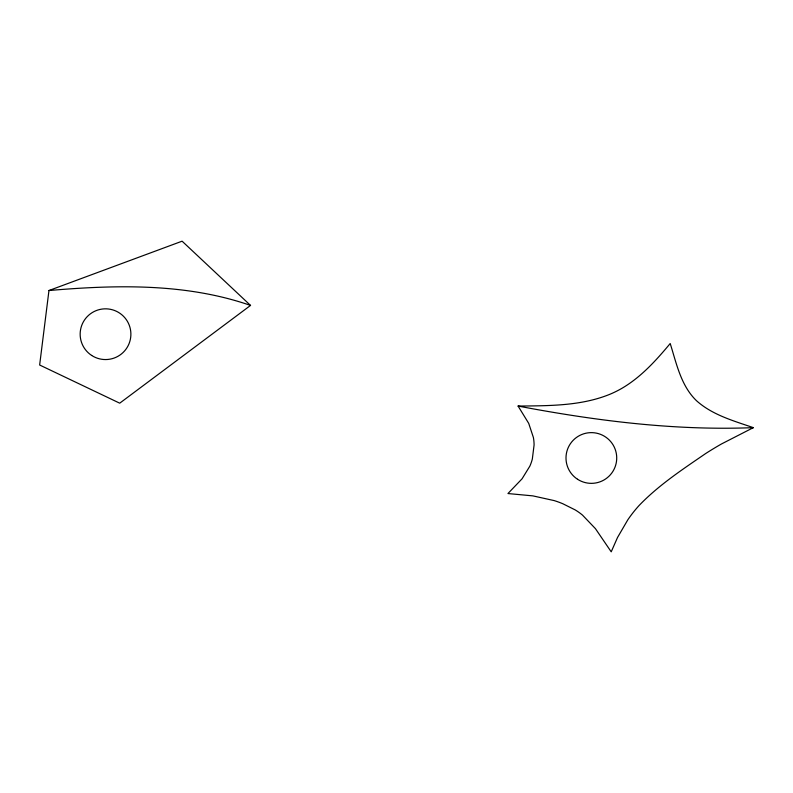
<?xml version="1.0" encoding="UTF-8"?>
<svg xmlns="http://www.w3.org/2000/svg" width="793" height="793" viewBox="0 0 793 793"><rect width="100%" height="100%" fill="white"/><g stroke="black" fill="none" stroke-linecap="round" stroke-linejoin="round"><path stroke-width="1.19" d="M48.958 290.525L39.65 365.008L119.723 403.181L250.538 305.424L182.103 241.181L48.958 290.525C116.125 284.766 185.988 283.022 250.538 305.424M753.35 427.645L721.452 443.981A359.12 359.12 0 0 0 705.79 453.457C682.515 469.426 658.577 485.157 638.97 505.637A130.498 130.498 0 0 0 627.838 519.772L617.519 537.505L611.215 551.819L595.434 528.644L582.449 515.063A62.003 62.003 0 0 0 575.203 509.919L562.743 503.704A102.614 102.614 0 0 0 554.287 500.621L532.846 495.873L507.946 493.543L522.052 478.823L529.863 466.125A46.569 46.569 0 0 0 532.331 459.038L534.085 444.992A44.834 44.834 0 0 0 533.402 437.508L528.723 423.393L518.087 406.066C548.835 405.729 580.773 406.105 609.748 394.339A103.923 103.923 0 0 0 621.653 388.471C640.932 377.27 656.079 360.468 670.204 343.518C676.469 363.382 680.88 385.685 696.492 400.713C712.382 414.997 733.594 420.845 753.35 427.645C674.387 430.817 595.523 420.726 518.087 406.066M577.522 479.25A25.366 25.366 0 0 0 616.686 459.345A25.366 25.366 0 0 0 579.871 435.377A25.366 25.366 0 0 0 577.522 479.25M91.681 355.452A25.366 25.366 0 0 0 130.855 335.558A25.366 25.366 0 0 0 94.03 311.58A25.366 25.366 0 0 0 91.681 355.452"/></g></svg>
